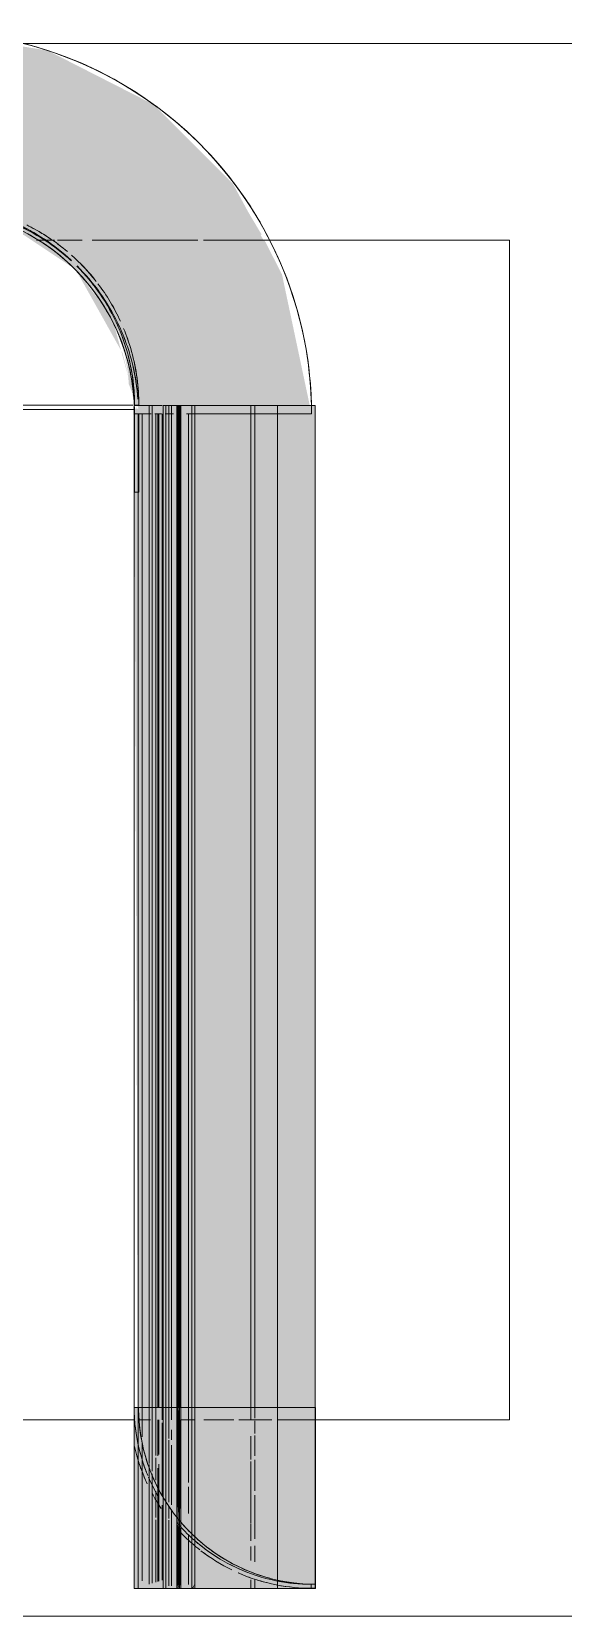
# Model space of a CAD drawing. Header units: millimetres. Extents: x -22227 to 20164, y 15335 to 61747.
# Drawn here: x -4180.1 to -4044.9, y 46266.9 to 46669.9 of the extents above; entities that cross this region are included whole.
import ezdxf

# ---------------------------------------------------------------- set-up
doc = ezdxf.new("R2010")
doc.units = ezdxf.units.MM
doc.layers.add('A-GENM', color=7, linetype='Continuous', lineweight=5)
doc.layers.add('A-WALL', color=7, linetype='Continuous', lineweight=9)

# ---------------------------------------------------------------- blocks, each defined once
blk = doc.blocks.new('AK-SGS-M3-A_rvt-1-MẶT BẰNG BỐ TRÍ THIẾT BỊ')
at = {"layer": 'A-WALL', "color": 253, "true_color": 0xaaaaaa}
for p, q in [((-4058.59, 46666.94), (-4187.16, 46666.94)), ((-4008.59, 46666.94), (-4058.59, 46666.94)), ((-4120.91, 46616.94), (-4058.59, 46616.94)), ((-4058.59, 46616.94), (-4058.59, 46316.94)), ((-4154.03, 46316.94), (-4754.03, 46316.94)), ((-4058.59, 46316.94), (-4107.93, 46316.94)), ((-6113.59, 46266.94), (-3488.59, 46266.94))]:
    blk.add_line(p, q, dxfattribs=at)
at = {"layer": 'A-WALL', "color": 254, "true_color": 0xcccccc}
for p, q in [((-4058.59, 46666.94), (-4187.16, 46666.94)), ((-4058.59, 46666.94), (-4008.59, 46666.94)), ((-4120.91, 46616.94), (-4058.59, 46616.94)), ((-4058.59, 46616.94), (-4058.59, 46316.94)), ((-4154.03, 46316.94), (-4754.03, 46316.94)), ((-4058.59, 46316.94), (-4107.93, 46316.94)), ((-6113.59, 46266.94), (-3488.59, 46266.94))]:
    blk.add_line(p, q, dxfattribs=at)
at = {"layer": 'A-WALL', "color": 9, "true_color": 0xc6c6c6}
for p, q in [((-4178.89, 46616.94), (-4174.31, 46616.94)), ((-4173.53, 46616.94), (-4167.25, 46616.94)), ((-4164.72, 46616.94), (-4137.88, 46616.94)), ((-4136.41, 46616.94), (-4120.91, 46616.94))]:
    blk.add_line(p, q, dxfattribs=at)
at = {"layer": 'A-WALL', "color": 254, "true_color": 0xe2e2e2}
for p, q in [((-4176.57, 46616.94), (-4174.31, 46616.94)), ((-4172.94, 46616.94), (-4167.25, 46616.94)), ((-4164.72, 46616.94), (-4159.87, 46616.94)), ((-4157.91, 46616.94), (-4154.11, 46616.94)), ((-4151.28, 46616.94), (-4148.51, 46616.94)), ((-4146.74, 46616.94), (-4137.88, 46616.94)), ((-4134.68, 46616.94), (-4125.84, 46616.94)), ((-4125.65, 46616.94), (-4120.91, 46616.94))]:
    blk.add_line(p, q, dxfattribs=at)
at = {"layer": 'A-WALL', "color": 254, "true_color": 0xd6d6d6}
for p, q in [((-4149.87, 46316.94), (-4152.85, 46316.94)), ((-4128.72, 46316.94), (-4136.34, 46316.94)), ((-4118.99, 46316.94), (-4127.46, 46316.94)), ((-4108.03, 46316.94), (-4117.57, 46316.94))]:
    blk.add_line(p, q, dxfattribs=at)
at = {"layer": 'A-WALL', "color": 254, "true_color": 0xe0e0e0}
blk.add_line((-4138.65, 46316.94), (-4142.2, 46316.94), dxfattribs=at)
at = {"layer": 'A-WALL', "color": 7, "true_color": 0xf0f0f0}
for p, q in [((-4131.87, 46316.94), (-4136.34, 46316.94)), ((-4125, 46316.94), (-4127.46, 46316.94))]:
    blk.add_line(p, q, dxfattribs=at)
at = {"layer": 'A-WALL', "color": 254, "true_color": 0xeaeaea}
for p, q in [((-4121.23, 46316.94), (-4123.34, 46316.94)), ((-4110.55, 46316.94), (-4117.04, 46316.94))]:
    blk.add_line(p, q, dxfattribs=at)
blk = doc.blocks.new('AK_ThanhNoiGocVuong - Thanh nhôm trục góc ngoài-V147-MẶT BẰNG BỐ TRÍ THIẾT BỊ')
at = {"layer": 'A-GENM', "true_color": 0xf0f0f0, "transparency": 33554534}
for points in [[(-22.1, 0), (51.1, 0.94), (49.78, 1.1), (-22.1, 1.1)], [(0, -50), (0, -51.1), (23.84, -44.35), (38.54, -32.53), (47.25, -19.33), (46.08, -19.3), (35.36, -35.36), (17.96, -46.43), (2.16, -49.57)], [(-22.1, -51.1), (0, -49.56), (-1.1, -50), (-22.1, -51.08)]]:
    blk.add_hatch(color=7, dxfattribs=at).paths.add_polyline_path(points)
at = {"layer": 'A-GENM', "color": 253, "true_color": 0xaaaaaa}
for p, q in [((-1.1, 22.1), (-1.1, -49.78)), ((0, 22.1), (-1.1, 22.1)), ((0, -49.56), (0, 22.1)), ((49.78, 1.1), (-22.1, 1.1)), ((-22.1, 1.1), (-22.1, 0)), ((-22.1, 0), (49.56, 0))]:
    blk.add_line(p, q, dxfattribs=at)
at = {"layer": 'A-GENM', "color": 254, "true_color": 0xdcdcdc}
for p, q in [((-1.1, 1.1), (-1.1, 22.1)), ((-1.1, 22.1), (0, 22.1)), ((0, 22.1), (0, 1.1)), ((-22.1, 0), (-22.1, 1.1)), ((-22.1, 1.1), (-1.1, 1.1)), ((-1.1, 0), (-22.1, 0)), ((-1.1, -49.78), (-1.1, 0.32)), ((41.99, 0), (-0.34, 0)), ((-0.32, 1.1), (41.99, 1.1)), ((0, 0.34), (0, -49.56))]:
    blk.add_line(p, q, dxfattribs=at)
at = {"layer": 'A-GENM', "color": 254, "true_color": 0xd6d6d6}
for p, q in [((51.1, 22.1), (50, 22.1)), ((50, 22.1), (50, 2.2)), ((51.1, 2.2), (51.1, 22.1)), ((51.1, 0), (50, 0)), ((-2.2, -50), (-22.1, -50)), ((-22.1, -50), (-22.1, -51.1)), ((-22.1, -51.1), (-2.2, -51.1)), ((0, -50), (0, -51.1))]:
    blk.add_line(p, q, dxfattribs=at)
at = {"layer": 'A-GENM', "color": 7, "true_color": 0xf3f3f3}
for p, q in [((50, 2.2), (50, 22.1)), ((50, 22.1), (51.1, 22.1))]:
    blk.add_line(p, q, dxfattribs=at)
at = {"layer": 'A-GENM', "color": 7, "true_color": 0xf7f7f7}
blk.add_line((51.1, 22.1), (51.1, 2.2), dxfattribs=at)
at = {"layer": 'A-GENM', "color": 254, "true_color": 0xe8e8e8}
for p, q in [((41.99, 1.1), (49.78, 1.1)), ((49.56, 0), (41.99, 0))]:
    blk.add_line(p, q, dxfattribs=at)
at = {"layer": 'A-GENM', "color": 7, "true_color": 0xf4f4f4}
for p, q in [((50, 0), (51.1, 0)), ((0, -51.1), (0, -50))]:
    blk.add_line(p, q, dxfattribs=at)
at = {"layer": 'A-GENM', "color": 7, "true_color": 0xf2f2f2}
for p, q in [((-22.1, -51.1), (-22.1, -50)), ((-22.1, -50), (-2.2, -50))]:
    blk.add_line(p, q, dxfattribs=at)
at = {"layer": 'A-GENM', "color": 7, "true_color": 0xf6f6f6}
blk.add_line((-2.2, -51.1), (-22.1, -51.1), dxfattribs=at)
at = {"layer": 'A-GENM', "color": 9, "true_color": 0xc6c6c6}
for radius, start, end in [(50, 348.4507, 0), (51.1, 337.5, 344.5167), (50, 317.2636, 337.2732), (51.1, 319.8885, 333.0841), (51.1, 308.4193, 318.2996), (51.1, 294.7114, 307.2212), (51.1, 285.5016, 292.5), (50, 270, 281.4944)]:
    blk.add_arc((0, 0), radius, start, end, dxfattribs=at)
at = {"layer": 'A-GENM', "color": 254, "true_color": 0xd6d6d6}
for start, end in [(344.5167, 0), (270, 285.5016)]:
    blk.add_arc((0, 0), 51.1, start, end, dxfattribs=at)
at = {"layer": 'A-GENM', "color": 7, "true_color": 0xf0f0f0}
blk.add_arc((0, 0), 50, 350.3081, 360, dxfattribs=at)
at = {"layer": 'A-GENM', "color": 7, "true_color": 0xededed}
for radius, start, end in [(51.1, 345.0845, 0), (50, 345.2897, 350.3081), (50, 335.0287, 338.2517), (51.1, 330.9893, 333.7913), (51.1, 325.8264, 329.8124)]:
    blk.add_arc((0, 0), radius, start, end, dxfattribs=at)
at = {"layer": 'A-GENM', "color": 253, "true_color": 0xaaaaaa}
for start, end in [(337.5, 348.4507), (293.8944, 315), (281.4944, 291.3819)]:
    blk.add_arc((0, 0), 50, start, end, dxfattribs=at)
at = {"layer": 'A-GENM', "color": 254, "true_color": 0xe8e8e8}
blk.add_arc((0, 0), 51.1, 339.9713, 344.4638, dxfattribs=at)
at = {"layer": 'A-GENM', "color": 7, "true_color": 0xececec}
for start, end in [(317.6008, 325.1927), (270, 279.6919)]:
    blk.add_arc((0, 0), 50, start, end, dxfattribs=at)
at = {"layer": 'A-GENM', "color": 254, "true_color": 0xe6e6e6}
for radius, start, end in [(51.1, 320.6167, 323.4281), (51.1, 308.0586, 315), (50, 307.8245, 313.4709), (51.1, 294.9713, 300), (51.1, 270.0243, 283.012), (50, 279.6919, 284.5061)]:
    blk.add_arc((0, 0), radius, start, end, dxfattribs=at)
at = {"layer": 'A-GENM', "color": 254, "true_color": 0xdcdcdc}
for radius, start, end in [(51.1, 286.7359, 290.0287), (50, 291.1317, 294.9713)]:
    blk.add_arc((0, 0), radius, start, end, dxfattribs=at)
blk = doc.blocks.new('AK_BoGocTrongTran - Thanh nhôm C có chân-V148-MẶT BẰNG BỐ TRÍ THIẾT BỊ')
at = {"layer": 'A-GENM', "true_color": 0xf0f0f0, "transparency": 33554534}
for points in [[(9.54, 0), (0, 0), (0, -300.86), (9.54, -300.86), (9.54, -153.09)], [(34.5, 0), (9.54, 0), (9.54, -300.86), (46, -300.06), (44.82, 0), (34.85, 0)], [(30.61, 0), (30.61, -300.86), (34.17, -300.86), (34.17, 0)], [(34.85, 0), (34.17, 0), (34.85, -46.1)], [(34.5, 0), (34.85, -300.86), (37.91, -300.86), (37.91, 0), (34.85, 0)], [(38.61, 0), (37.91, 0), (38.61, -46.1)], [(46, 0), (45, 0), (46, -46.1)]]:
    blk.add_hatch(color=7, dxfattribs=at).paths.add_polyline_path(points)
at = {"layer": 'A-GENM', "color": 253, "true_color": 0xaaaaaa}
for p, q in [((0, 0), (9.54, 0)), ((0, 0), (0, -300.86)), ((9.54, -300.86), (9.54, 0)), ((30.61, -300.86), (30.61, -46.1)), ((34.17, -46.1), (34.17, -300.86)), ((34.85, -300.86), (34.85, -46.1)), ((37.91, -300.86), (37.91, -46.1)), ((38.61, -46.1), (38.61, -300.86)), ((46, -300.86), (46, -46.1)), ((46, -298.35), (46, -46.1)), ((46, -298.35), (46, -46.1)), ((9.54, -300.86), (0, -300.86)), ((9.54, -300.86), (30.6, -300.86)), ((34.17, -300.86), (30.61, -300.86)), ((34.85, -300.86), (34.17, -300.86)), ((37.91, -300.86), (34.85, -300.86)), ((38.61, -300.86), (37.91, -300.86)), ((40.61, -300.86), (44.82, -300.86))]:
    blk.add_line(p, q, dxfattribs=at)
at = {"layer": 'A-GENM', "color": 254, "true_color": 0xd6d6d6}
for p, q in [((0, 0), (30.72, 0)), ((30.61, 0), (31.35, 0)), ((34.31, 0), (30.79, 0)), ((34.17, 0), (31.35, 0)), ((31.35, -46.1), (31.35, 0)), ((34.5, -46.1), (34.5, 0)), ((34.83, 0), (35.15, 0)), ((37.91, 0), (35.15, 0)), ((35.15, -46.1), (35.15, 0)), ((38.14, 0), (35.74, 0)), ((38.97, 0), (40.79, 0)), ((41.7, 0), (45, 0)), ((46, 0), (45, 0)), ((45, -46.1), (45, 0)), ((45, 0), (46, 0)), ((45, -46.1), (45, 0)), ((45, -46.1), (45, -298.76)), ((46, -300.86), (46, -46.1)), ((34.83, -300.86), (34.5, -300.86)), ((43.47, -300.86), (41.7, -300.86)), ((44.82, -300.86), (46, -300.86)), ((45, -300.86), (46, -300.86)), ((46, -300.86), (45, -300.86))]:
    blk.add_line(p, q, dxfattribs=at)
at = {"layer": 'A-GENM', "color": 9, "true_color": 0xc6c6c6}
for p, q in [((30.6, 0), (9.54, 0)), ((30.61, 0), (34.17, 0)), ((30.61, -46.1), (30.61, 0)), ((34.17, 0), (34.85, 0)), ((34.17, 0), (34.17, -46.1)), ((34.85, 0), (37.91, 0)), ((34.85, -46.1), (34.85, 0)), ((37.91, 0), (38.61, 0)), ((37.91, -46.1), (37.91, 0)), ((38.61, 0), (38.61, -46.1)), ((46, 0), (40.61, 0)), ((46, -46.1), (46, 0)), ((46, -46.1), (46, 0)), ((46, -46.1), (46, 0)), ((31.35, -300.86), (31.35, -46.1)), ((34.5, -300.86), (34.5, -46.1)), ((35.15, -300.86), (35.15, -46.1)), ((45, -298.76), (45, -46.1)), ((45, -298.76), (45, -46.1)), ((30.72, -300.86), (0, -300.86)), ((31.35, -300.86), (30.61, -300.86)), ((30.79, -300.86), (34.31, -300.86)), ((31.35, -300.86), (34.17, -300.86)), ((35.15, -300.86), (34.83, -300.86)), ((35.15, -300.86), (37.91, -300.86)), ((35.74, -300.86), (38.14, -300.86))]:
    blk.add_line(p, q, dxfattribs=at)
at = {"layer": 'A-GENM', "color": 254, "true_color": 0xe0e0e0}
for p, q in [((31.82, 0), (34.43, 0)), ((34.5, 0), (34.83, 0)), ((36.04, 0), (38.06, 0)), ((46, 0), (45, 0)), ((45, 0), (45, -46.1)), ((46, -46.1), (46, 0)), ((38.06, -300.86), (36.04, -300.86)), ((40.79, -300.86), (38.97, -300.86)), ((45, -300.86), (43.47, -300.86)), ((45, -300.86), (46, -300.86))]:
    blk.add_line(p, q, dxfattribs=at)
blk = doc.blocks.new('AK_BoGocTrong - Thanh nhôm C có chân-V149-MẶT BẰNG BỐ TRÍ THIẾT BỊ')
at = {"layer": 'A-GENM', "true_color": 0xf0f0f0, "transparency": 33554534}
for points in [[(43.37, 0), (0, -0.1), (0, -47.29), (1.23, -300.86), (45, -299.26), (43.47, 0)], [(30.98, 0), (30.61, -1.18), (31.35, 0)], [(34.83, 0), (31.35, -1.12), (32.82, -300.86), (34.85, -300.86), (34.85, 0)], [(34.85, 0), (34.5, -0.88), (35.15, 0)], [(35.15, 0), (35.74, -300.86), (38.61, -300.86), (37.91, 0), (35.74, 0)]]:
    blk.add_hatch(color=7, dxfattribs=at).paths.add_polyline_path(points)
at = {"layer": 'A-GENM', "color": 254, "true_color": 0xe7e7e7}
for p, q in [((0, 0), (11.65, 0)), ((11.65, 0), (22.5, 0)), ((22.5, 0), (30.72, 0)), ((38.97, 0), (40.79, 0)), ((41.7, 0), (45, 0)), ((45, 0), (46, 0)), ((45, -34.41), (45, 0)), ((46, 0), (46, -36.56)), ((0, -5.55), (0, -2.26)), ((0, -10.89), (0, -5.6)), ((0, -18.02), (0, -10.98)), ((0, -26.54), (0, -18.11)), ((0, -42.96), (0, -26.69))]:
    blk.add_line(p, q, dxfattribs=at)
at = {"layer": 'A-GENM', "color": 254, "true_color": 0xeaeaea}
for p, q in [((9.54, 0), (0, 0)), ((16.21, 0), (9.54, 0)), ((28.31, 0), (16.38, 0)), ((30.79, 0), (28.31, 0)), ((31.82, 0), (34.43, 0)), ((36.04, 0), (38.06, 0)), ((43.73, 0), (40.61, 0)), ((45, 0), (46, 0)), ((45, 0), (45, -34.41)), ((46, 0), (45, 0)), ((45, 0), (45, -34.41)), ((46, 0), (46, -36.56)), ((46, 0), (46, -36.56)), ((45, -42.37), (45, -34.41)), ((46, -36.56), (46, -42.96)), ((30.61, -42.96), (30.61, -46.1)), ((31.35, -42.96), (31.35, -46.1)), ((35.15, -42.96), (35.15, -45.8)), ((38.61, -46.1), (38.61, -42.96)), ((46, -42.96), (46, -46.1)), ((46, -42.96), (46, -46.1)), ((34.17, -298.76), (34.17, -46.1)), ((37.91, -46.1), (37.91, -298.76)), ((9.54, -298.76), (9.54, -300.86)), ((30.61, -298.76), (30.61, -300.86)), ((31.35, -300.86), (30.61, -300.86)), ((31.35, -298.76), (31.35, -300.86)), ((35.15, -300.86), (34.83, -300.86)), ((35.15, -298.76), (35.15, -300.86)), ((37.91, -300.86), (35.74, -300.86)), ((35.74, -300.86), (38.14, -300.86)), ((38.61, -300.86), (38.61, -298.76)), ((40.61, -300.86), (41.34, -300.86)), ((46, -300.86), (45, -300.86))]:
    blk.add_line(p, q, dxfattribs=at)
at = {"layer": 'A-GENM', "color": 254, "true_color": 0xe2e2e2}
blk.add_line((0, -2.26), (0, 0), dxfattribs=at)
at = {"layer": 'A-GENM', "color": 7, "true_color": 0xececec}
for p, q in [((9.54, 0), (9.54, -2.07)), ((30.61, 0), (31.35, 0)), ((31.82, 0), (34.17, 0)), ((34.31, 0), (32.03, 0)), ((34.83, 0), (35.15, 0)), ((35.74, 0), (37.91, 0)), ((38.14, 0), (35.74, 0)), ((30.61, -1.18), (30.61, -12.64)), ((31.35, -1.12), (31.35, -13.21)), ((35.15, -0.83), (35.15, -16.16)), ((38.61, -20.7), (38.61, -2.23)), ((9.54, -6.38), (9.54, -14.56)), ((9.54, -16.34), (9.54, -33.88)), ((30.61, -18.85), (30.61, -25.69)), ((31.35, -18.97), (31.35, -24.6)), ((35.15, -20.8), (35.15, -42.96)), ((38.61, -41.62), (38.61, -23.35)), ((30.61, -27.58), (30.61, -36.5)), ((31.35, -26.98), (31.35, -42.96)), ((9.54, -35.23), (9.54, -39.33)), ((45, -34.41), (45, -42.37)), ((45, -34.41), (45, -42.37)), ((9.54, -39.82), (9.54, -42.74)), ((30.61, -37.22), (30.61, -42.96)), ((46, -36.56), (46, -42.96)), ((46, -36.56), (46, -42.96)), ((34.5, -42.96), (34.5, -44.94)), ((34.85, -46.1), (34.85, -298.76)), ((34.5, -298.76), (34.5, -300.86)), ((34.83, -300.86), (34.5, -300.86)), ((35.74, -300.86), (37.91, -300.86)), ((37.91, -300.86), (38.61, -300.86))]:
    blk.add_line(p, q, dxfattribs=at)
at = {"layer": 'A-GENM', "color": 7, "true_color": 0xededed}
for p, q in [((34.17, 0), (31.82, 0)), ((34.5, 0), (34.83, 0)), ((37.91, 0), (35.74, 0)), ((38.61, 0), (37.91, 0)), ((34.5, -0.88), (34.5, -15.65)), ((34.5, -19.77), (34.5, -42.96)), ((37.91, -42.96), (37.91, -46.1)), ((34.17, -300.86), (34.17, -298.76)), ((37.91, -298.76), (37.91, -300.86)), ((46, -300.86), (45, -300.86)), ((45, -300.86), (46, -300.86))]:
    blk.add_line(p, q, dxfattribs=at)
at = {"layer": 'A-GENM', "color": 7, "true_color": 0xeeeeee}
for p, q in [((34.85, 0), (34.17, 0)), ((46, 0), (44.82, 0)), ((34.17, -15.4), (34.17, -0.9)), ((34.85, -0.85), (34.85, -15.93)), ((37.91, -2.44), (37.91, -17.39)), ((34.85, -20.1), (34.85, -42.96)), ((37.91, -19.18), (37.91, -21.54)), ((34.17, -42.96), (34.17, -20.76)), ((37.91, -22.67), (37.91, -42.96)), ((34.85, -42.96), (34.85, -45.66)), ((34.17, -300.86), (34.85, -300.86)), ((34.85, -298.76), (34.85, -300.86)), ((44.82, -300.86), (46, -300.86))]:
    blk.add_line(p, q, dxfattribs=at)
at = {"layer": 'A-GENM', "color": 254, "true_color": 0xe0e0e0}
for p, q in [((0, -45.8), (0, -42.96)), ((45, -46.1), (45, -42.96)), ((9.54, -46.1), (9.54, -298.76)), ((30.61, -46.1), (30.61, -298.76)), ((31.35, -46.1), (31.35, -298.76)), ((35.15, -46.1), (35.15, -298.76)), ((38.61, -153.09), (38.61, -46.1)), ((45, -46.1), (45, -278.86)), ((45, -46.1), (45, -278.86)), ((46, -46.1), (46, -299.26)), ((46, -46.1), (46, -299.26)), ((38.61, -298.76), (38.61, -154.33)), ((45, -298.76), (45, -278.86)), ((11.65, -300.86), (2.1, -300.86)), ((22.27, -300.86), (13.73, -300.86)), ((30.72, -300.86), (24.43, -300.86)), ((40.79, -300.86), (38.97, -300.86)), ((45, -300.86), (43.47, -300.86))]:
    blk.add_line(p, q, dxfattribs=at)
at = {"layer": 'A-GENM', "color": 254, "true_color": 0xe6e6e6}
for p, q in [((45, -42.96), (45, -46.1)), ((45, -42.96), (45, -46.1)), ((46, -42.96), (46, -46.1)), ((34.5, -46.1), (34.5, -298.76)), ((45, -278.86), (45, -298.76)), ((45, -278.86), (45, -298.76)), ((2.08, -300.86), (9.54, -300.86)), ((9.54, -300.86), (11.71, -300.86)), ((13.74, -300.86), (16.21, -300.86)), ((16.38, -300.86), (22.38, -300.86)), ((24.45, -300.86), (30.79, -300.86)), ((38.06, -300.86), (36.04, -300.86)), ((41.34, -300.86), (43.63, -300.86))]:
    blk.add_line(p, q, dxfattribs=at)
at = {"layer": 'A-GENM', "color": 9, "true_color": 0xc6c6c6}
blk.add_line((0, -300.86), (0, -46.1), dxfattribs=at)
at = {"layer": 'A-GENM', "color": 254, "true_color": 0xd6d6d6}
for p, q in [((45, -278.86), (45, -46.1)), ((46, -46.1), (46, -299.26)), ((43.47, -300.86), (41.7, -300.86))]:
    blk.add_line(p, q, dxfattribs=at)
blk = doc.blocks.new('AK_MiengBoGocNgoai - Miếng bo góc ngoài-V150-MẶT BẰNG BỐ TRÍ THIẾT BỊ')
at = {"layer": 'A-GENM', "true_color": 0xf0f0f0, "transparency": 33554534}
h = blk.add_hatch(color=7, dxfattribs=at)
h.paths.add_polyline_path([(-52.2, -1.82), (-52.2, -45), (-16.75, -37.49), (-8.01, -33.03), (-6.82, 24.41), (-15.65, 13.87), (-25.46, 5.65), (-41.65, 1.1), (-52.2, -1.53)])
h.paths.add_polyline_path([(-1.1, 41.62), (0.19, 45.42), (2.77, 50.1), (41.99, 50.1), (42.21, 34.61), (45, 52.2), (0.65, 50.45), (-1.1, 41.65)])
for points in [[(-8.01, 19.6), (-6.64, -32.33), (7.31, -24.06), (28.39, -1.1), (40.24, 22.16), (41.99, 34.61), (41.99, 50.1), (0.9, 48.99), (-4.96, 27.19), (-8.01, 19.67)], [(-3.97, 32.22), (-2.62, 36.82), (-3.81, 33.03)]]:
    blk.add_hatch(color=7, dxfattribs=at).paths.add_polyline_path(points)
h = blk.add_hatch(color=7, dxfattribs=at)
h.paths.add_polyline_path([(-52.2, -1), (-27.95, 5.65), (-13.39, 16.37), (-17.42, 13.87), (-36.7, 3.08), (-52.2, -0.9)])
h.paths.add_polyline_path([(-1.95, 40.18), (-1.1, 41.65), (-1.66, 41.65)])
h = blk.add_hatch(color=7, dxfattribs=at)
h.paths.add_polyline_path([(-3.92, 30.7), (-2.25, 35.85), (-3.81, 30.85)])
h.paths.add_polyline_path([(-8.01, 25.52), (-7.52, 25.31), (-8.01, 26.19)])
at = {"layer": 'A-GENM', "color": 7, "true_color": 0xeeeeee}
for p, q in [((1.53, 52.2), (0, 52.2)), ((-52.2, 0), (-52.2, -1.53))]:
    blk.add_line(p, q, dxfattribs=at)
at = {"layer": 'A-GENM', "color": 7, "true_color": 0xececec}
for p, q in [((0, 52.2), (1, 52.2)), ((9.84, 52.2), (7.75, 52.2))]:
    blk.add_line(p, q, dxfattribs=at)
at = {"layer": 'A-GENM', "color": 254, "true_color": 0xe2e2e2}
for p, q in [((1, 52.2), (4.2, 52.2)), ((15.17, 52.2), (17.34, 52.2)), ((17.37, 52.2), (22.45, 52.2)), ((23, 52.2), (26.31, 52.2)), ((26.35, 52.2), (33.34, 52.2)), ((33.61, 52.2), (36.28, 52.2)), ((36.32, 52.2), (41.96, 52.2))]:
    blk.add_line(p, q, dxfattribs=at)
at = {"layer": 'A-GENM', "color": 254, "true_color": 0xeaeaea}
for p, q in [((4.23, 52.2), (2.26, 52.2)), ((17.33, 52.2), (15.12, 52.2)), ((22.5, 52.2), (17.36, 52.2)), ((26.3, 52.2), (23.35, 52.2)), ((33.35, 52.2), (26.34, 52.2)), ((36.27, 52.2), (34.23, 52.2)), ((41.96, 52.2), (36.32, 52.2)), ((-52.2, -1), (-52.2, 0)), ((-52.2, -5.26), (-52.2, -6.03)), ((-52.2, -7.75), (-52.2, -9.86))]:
    blk.add_line(p, q, dxfattribs=at)
at = {"layer": 'A-GENM', "color": 254, "true_color": 0xe7e7e7}
blk.add_line((7.83, 52.2), (9.84, 52.2), dxfattribs=at)
at = {"layer": 'A-GENM', "color": 254, "true_color": 0xe6e6e6}
for p, q in [((45, 52.2), (41.96, 52.2)), ((-52.2, -2.26), (-52.2, -4.25)), ((-52.2, -15.12), (-52.2, -17.36)), ((-52.2, -17.42), (-52.2, -22.5)), ((-52.2, -23.42), (-52.2, -26.34)), ((-52.2, -26.41), (-52.2, -33.35)), ((-52.2, -34.31), (-52.2, -45))]:
    blk.add_line(p, q, dxfattribs=at)
at = {"layer": 'A-GENM', "color": 254, "true_color": 0xd6d6d6}
for p, q in [((41.96, 52.2), (45, 52.2)), ((-52.2, -4.21), (-52.2, -2.5)), ((-52.2, -17.37), (-52.2, -15.17)), ((-52.2, -22.45), (-52.2, -17.43)), ((-52.2, -26.35), (-52.2, -23)), ((-52.2, -33.34), (-52.2, -26.41)), ((-52.2, -45), (-52.2, -33.61))]:
    blk.add_line(p, q, dxfattribs=at)
at = {"layer": 'A-GENM', "color": 254, "true_color": 0xe0e0e0}
for p, q in [((-52.2, -2.5), (-52.2, -1)), ((-52.2, -6.89), (-52.2, -5.12)), ((-52.2, -9.86), (-52.2, -7.83))]:
    blk.add_line(p, q, dxfattribs=at)
at = {"layer": 'A-GENM', "color": 254, "true_color": 0xdadada}
for radius, start, end in [(52.2, 348.1165, 357.522), (53.2, 337.5, 344.6247), (97.2, 297.4051, 348.6279), (52.2, 329.4825, 337.5)]:
    blk.add_arc((-52.2, 52.2), radius, start, end, dxfattribs=at)
at = {"layer": 'A-GENM', "color": 254, "true_color": 0xe2e2e2}
for radius, start, end in [(53.2, 346.5192, 355.9443), (97.2, 342, 348.6279), (53.2, 329.1867, 334.4409), (97.2, 324, 342), (97.2, 306, 323.587), (97.2, 297.4051, 306)]:
    blk.add_arc((-52.2, 52.2), radius, start, end, dxfattribs=at)
at = {"layer": 'A-GENM', "color": 254, "true_color": 0xd6d6d6}
for radius, start, end in [(97.2, 348.6279, 358.7415), (97.2, 358.7415, 0), (53.2, 317.3346, 327.8307), (53.2, 274.0557, 283.4808), (53.2, 289.9499, 292.5), (97.2, 271.2585, 297.4051), (97.2, 270, 271.2585)]:
    blk.add_arc((-52.2, 52.2), radius, start, end, dxfattribs=at)
at = {"layer": 'A-GENM', "color": 9, "true_color": 0xc6c6c6}
for radius, start, end in [(97.2, 348.6279, 358.7415), (52.2, 315, 329.4825), (53.2, 295.6803, 315), (52.2, 272.478, 281.8835), (53.2, 285.2576, 289.9499), (97.2, 271.2585, 297.4051)]:
    blk.add_arc((-52.2, 52.2), radius, start, end, dxfattribs=at)
at = {"layer": 'A-GENM', "color": 254, "true_color": 0xe6e6e6}
for start, end in [(358.7415, 0), (270, 271.2585)]:
    blk.add_arc((-52.2, 52.2), 97.2, start, end, dxfattribs=at)
at = {"layer": 'A-GENM', "color": 254, "true_color": 0xcccccc}
blk.add_arc((-52.2, 52.2), 52.2, 337.5, 348.1165, dxfattribs=at)
at = {"layer": 'A-GENM', "color": 253, "true_color": 0xaaaaaa}
blk.add_arc((-52.2, 52.2), 52.2, 281.8835, 315, dxfattribs=at)
at = {"layer": 'A-GENM', "color": 254, "true_color": 0xe7e7e7}
blk.add_arc((-52.2, 52.2), 97.2, 323.587, 324, dxfattribs=at)
blk = doc.blocks.new('AK_MiengBoGocNgoai - Miếng bo góc ngoài-V151-MẶT BẰNG BỐ TRÍ THIẾT BỊ')
at = {"layer": 'A-GENM', "true_color": 0xf0f0f0, "transparency": 33554534}
blk.add_hatch(color=7, dxfattribs=at).paths.add_polyline_path([(-52.2, 26.55), (-52.2, 45), (-16.75, 37.49), (6.39, 24.98), (26.44, 4.93), (40.24, -22.16), (45, -52.2), (-0.24, -51.01), (-6.77, -28.04), (-15.29, -15.29), (-20.23, -10.27), (-36.7, -1.56), (-44.44, -1.54), (-52.2, 1.53), (-52.2, 26.48)])
at = {"layer": 'A-GENM', "color": 9, "true_color": 0xc6c6c6}
for p, q in [((-52.2, 45), (-52.2, 26.41)), ((-52.2, 26.34), (-52.2, 17.42)), ((-52.2, 17.36), (-52.2, 15.12)), ((-52.2, 4.25), (-52.2, 0)), ((0, -52.2), (4.23, -52.2)), ((15.12, -52.2), (17.33, -52.2)), ((17.36, -52.2), (26.3, -52.2)), ((26.34, -52.2), (36.27, -52.2)), ((36.32, -52.2), (45, -52.2))]:
    blk.add_line(p, q, dxfattribs=at)
at = {"layer": 'A-GENM', "color": 254, "true_color": 0xd6d6d6}
for p, q in [((-52.2, 33.61), (-52.2, 45)), ((-52.2, 26.41), (-52.2, 33.34)), ((-52.2, 23), (-52.2, 26.35)), ((-52.2, 17.43), (-52.2, 22.45)), ((-52.2, 15.17), (-52.2, 17.37)), ((-52.2, 15.12), (-52.2, 13.18)), ((-52.2, 9.86), (-52.2, 7.75)), ((-52.2, 6.03), (-52.2, 5.26)), ((-52.2, 2.5), (-52.2, 4.21)), ((4.2, -52.2), (1, -52.2)), ((7.75, -52.2), (9.84, -52.2)), ((13.18, -52.2), (15.12, -52.2)), ((17.34, -52.2), (15.17, -52.2)), ((22.45, -52.2), (17.37, -52.2)), ((26.31, -52.2), (23, -52.2)), ((33.34, -52.2), (26.35, -52.2)), ((36.28, -52.2), (33.61, -52.2)), ((45, -52.2), (36.32, -52.2))]:
    blk.add_line(p, q, dxfattribs=at)
at = {"layer": 'A-GENM', "color": 254, "true_color": 0xe0e0e0}
for p, q in [((-52.2, 7.83), (-52.2, 9.86)), ((-52.2, 5.12), (-52.2, 6.89)), ((-52.2, 1), (-52.2, 2.5)), ((-52.2, 0), (-52.2, 1)), ((1, -52.2), (0, -52.2)), ((9.84, -52.2), (7.83, -52.2))]:
    blk.add_line(p, q, dxfattribs=at)
at = {"layer": 'A-GENM', "color": 253, "true_color": 0xaaaaaa, "flags": 128}
blk.add_lwpolyline([(0, -52.2), (-0.04, -50.11), (-0.17, -48.03), (-0.38, -45.95), (-0.67, -43.88), (-1.04, -41.83), (-1.5, -39.79), (-2.03, -37.77), (-2.65, -35.78), (-3.35, -33.81), (-4.12, -31.87), (-4.97, -29.97), (-5.9, -28.1), (-6.9, -26.26), (-7.97, -24.47), (-9.12, -22.73), (-10.33, -21.03), (-11.61, -19.38), (-12.96, -17.78), (-14.36, -16.24), (-15.83, -14.75), (-17.36, -13.33), (-18.94, -11.97), (-20.58, -10.67), (-22.26, -9.44), (-24, -8.28), (-25.78, -7.18), (-27.6, -6.16), (-29.46, -5.21), (-31.35, -4.34), (-33.28, -3.55), (-35.25, -2.83), (-37.23, -2.19), (-39.25, -1.63), (-41.28, -1.16), (-43.33, -0.76), (-45.39, -0.45), (-47.47, -0.22), (-49.55, -0.07), (-51.64, 0), (-52.2, 0)], dxfattribs=at)
at = {"layer": 'A-GENM', "color": 9, "true_color": 0xc6c6c6}
for radius, start, end in [(97.2, 88.7415, 90), (97.2, 1.2585, 88.7415), (53.2, 74.7424, 85.9443), (53.2, 64.3197, 70.0501), (53.2, 24.1779, 42.6654), (53.2, 4.0557, 15.3753), (97.2, 360, 1.2585)]:
    blk.add_arc((-52.2, -52.2), radius, start, end, dxfattribs=at)
at = {"layer": 'A-GENM', "color": 254, "true_color": 0xd6d6d6}
for start, end in [(88.7415, 90), (360, 1.2585)]:
    blk.add_arc((-52.2, -52.2), 97.2, start, end, dxfattribs=at)
at = {"layer": 'A-GENM', "color": 253, "true_color": 0xaaaaaa}
for radius, start, end in [(97.2, 1.2585, 88.7415), (52.2, 0.5663, 89.4337), (53.2, 70.0501, 74.7424), (53.2, 45, 64.3197), (53.2, 15.3753, 22.5)]:
    blk.add_arc((-52.2, -52.2), radius, start, end, dxfattribs=at)
blk = doc.blocks.new('AK_Phụ kiện Panel_Thanh phào C_J - Thanh nhôm C có chân_bo_-V152-MẶT BẰNG BỐ TRÍ THIẾT BỊ')
at = {"layer": 'A-GENM', "true_color": 0xf0f0f0, "transparency": 33554534}
h = blk.add_hatch(color=7, dxfattribs=at)
h.paths.add_polyline_path([(-4109.03, 46274.08), (-4109.03, 46275.08), (-4117.57, 46276.05)])
h.paths.add_polyline_path([(-4131.53, 46281.11), (-4145.94, 46293.16), (-4142.2, 46289.38), (-4136.34, 46284.84)])
h.paths.add_polyline_path([(-4148.02, 46297.62), (-4154.03, 46320.08), (-4152.85, 46308.01), (-4148.51, 46298.68)])
at = {"layer": 'A-GENM', "color": 254, "true_color": 0xe0e0e0}
blk.add_line((-4154.03, 46320.08), (-4154.03, 46310.54), dxfattribs=at)
at = {"layer": 'A-GENM', "color": 7, "true_color": 0xededed}
blk.add_line((-4154.03, 46316.94), (-4154.03, 46320.08), dxfattribs=at)
at = {"layer": 'A-GENM', "color": 7, "true_color": 0xeeeeee}
blk.add_line((-4154.03, 46310.54), (-4154.03, 46316.94), dxfattribs=at)
at = {"layer": 'A-GENM', "color": 254, "true_color": 0xd6d6d6}
for p, q in [((-4109.03, 46274.08), (-4109.03, 46275.08)), ((-4108.03, 46275.08), (-4109.03, 46275.08)), ((-4109.03, 46275.08), (-4109.03, 46274.08)), ((-4109.03, 46274.08), (-4108.03, 46274.08)), ((-4108.03, 46274.08), (-4108.03, 46275.08))]:
    blk.add_line(p, q, dxfattribs=at)
at = {"layer": 'A-GENM', "color": 254, "true_color": 0xeaeaea}
for p, q in [((-4109.03, 46275.08), (-4109.03, 46274.08)), ((-4109.03, 46274.08), (-4109.03, 46275.08)), ((-4108.03, 46274.08), (-4109.03, 46274.08))]:
    blk.add_line(p, q, dxfattribs=at)
at = {"layer": 'A-GENM', "color": 254, "true_color": 0xe7e7e7}
blk.add_line((-4109.03, 46275.08), (-4108.03, 46275.08), dxfattribs=at)
at = {"layer": 'A-GENM', "color": 254, "true_color": 0xe2e2e2}
blk.add_line((-4108.03, 46275.08), (-4108.03, 46274.08), dxfattribs=at)
at = {"layer": 'A-GENM', "color": 254, "true_color": 0xe0e0e0}
for radius, start, end in [(45, 180.8867, 184.9761), (45, 220.574, 227.0486), (46, 222.9806, 228.7285)]:
    blk.add_arc((-4109.03, 46320.08), radius, start, end, dxfattribs=at)
at = {"layer": 'A-GENM', "color": 7, "true_color": 0xeeeeee}
blk.add_arc((-4109.03, 46320.08), 45, 184.0501, 189.7826, dxfattribs=at)
at = {"layer": 'A-GENM', "color": 254, "true_color": 0xd6d6d6}
for radius, start, end in [(45, 185.8714, 201.4575), (46, 195.4797, 204.8954), (45, 203.1842, 210), (46, 208.4122, 213.9485), (45, 227.0486, 230.6935), (46, 228.7285, 232.0236), (45, 231.2442, 245.1984), (46, 232.4533, 243.9896), (45, 245.438, 258.4644), (46, 246.2474, 258.9009), (45, 258.6141, 270), (46, 258.9894, 270)]:
    blk.add_arc((-4109.03, 46320.08), radius, start, end, dxfattribs=at)
at = {"layer": 'A-GENM', "color": 7, "true_color": 0xededed}
blk.add_arc((-4109.03, 46320.08), 46, 192.5271, 195.9085, dxfattribs=at)
at = {"layer": 'A-GENM', "color": 7, "true_color": 0xf1f1f1}
for start, end in [(191.5426, 195), (241.3821, 245.4121), (245.6369, 249.9502)]:
    blk.add_arc((-4109.03, 46320.08), 45, start, end, dxfattribs=at)
at = {"layer": 'A-GENM', "color": 7, "true_color": 0xf0f0f0}
for start, end in [(196.6173, 199.8483), (246.3085, 250.4414)]:
    blk.add_arc((-4109.03, 46320.08), 46, start, end, dxfattribs=at)
at = {"layer": 'A-GENM', "color": 7, "true_color": 0xf3f3f3}
blk.add_arc((-4109.03, 46320.08), 45, 198.3367, 202.6581, dxfattribs=at)
at = {"layer": 'A-GENM', "color": 7, "true_color": 0xf2f2f2}
for radius, start, end in [(46, 201.9495, 204.974), (45, 228.5553, 231.8244), (45, 232.2629, 240), (46, 233.4286, 239.6716)]:
    blk.add_arc((-4109.03, 46320.08), radius, start, end, dxfattribs=at)
at = {"layer": 'A-GENM', "color": 7, "true_color": 0xf9f9f9}
blk.add_arc((-4109.03, 46320.08), 45, 208.3224, 210, dxfattribs=at)
at = {"layer": 'A-GENM', "color": 254, "true_color": 0xeaeaea}
for radius, start, end in [(46, 252.7877, 256.5371), (45, 259.0021, 270), (46, 259.2718, 270)]:
    blk.add_arc((-4109.03, 46320.08), radius, start, end, dxfattribs=at)
blk = doc.blocks.new('AK_MiengBoGocTrong - AK_MiengBoGocTrong-V153-MẶT BẰNG BỐ TRÍ THIẾT BỊ')
at = {"layer": 'A-GENM', "true_color": 0xf0f0f0, "transparency": 33554534}
blk.add_hatch(color=7, dxfattribs=at).paths.add_polyline_path([(-40.57, -46.1), (0, -46.1), (0, 0), (-46.1, 0), (-46.1, -46.1)])
at = {"layer": 'A-GENM', "color": 9, "true_color": 0xc6c6c6}
for p, q in [((-46.1, -46.1), (-46.1, 0)), ((0, 0), (0, -45)), ((0, -45), (0, -46.1))]:
    blk.add_line(p, q, dxfattribs=at)
at = {"layer": 'A-GENM', "color": 254, "true_color": 0xd6d6d6}
for p, q in [((-46.1, 0), (-45, 0)), ((-45, 0), (-43.87, 0)), ((-40.59, 0), (-40.54, 0)), ((-28.06, 0), (-20.97, 0)), ((-19.52, 0), (-11.2, 0)), ((-9.65, 0), (-0.1, 0)), ((-41.44, -46.1), (-44.92, -46.1)), ((-0.1, -46.1), (-30.71, -46.1))]:
    blk.add_line(p, q, dxfattribs=at)
at = {"layer": 'A-GENM', "color": 253, "true_color": 0xaaaaaa}
for p, q in [((0, 0), (-46.1, 0)), ((-46.1, 0), (-46.1, -46.1)), ((0, -46.1), (0, 0)), ((-46.1, -46.1), (0, -46.1))]:
    blk.add_line(p, q, dxfattribs=at)
at = {"layer": 'A-GENM', "color": 254, "true_color": 0xe0e0e0}
for p, q in [((-34.36, 0), (-30.9, 0)), ((-35.84, -46.1), (-38.01, -46.1)), ((-30.71, -46.1), (-34.27, -46.1))]:
    blk.add_line(p, q, dxfattribs=at)
at = {"layer": 'A-GENM', "color": 254, "true_color": 0xd6d6d6}
for start, end in [(180.7818, 195), (195, 200.586), (201.7594, 210), (226.7849, 230.0197), (230.4924, 243.873), (244.1166, 255), (257.5854, 269.8712)]:
    blk.add_arc((0, 0), 45, start, end, dxfattribs=at)
at = {"layer": 'A-GENM', "color": 254, "true_color": 0xe0e0e0}
for start, end in [(212.0239, 215.7848), (219.8698, 225)]:
    blk.add_arc((0, 0), 45, start, end, dxfattribs=at)
blk = doc.blocks.new('AK_MiengBoGocTrong - AK_MiengBoGocTrong-V154-MẶT BẰNG BỐ TRÍ THIẾT BỊ')
at = {"layer": 'A-GENM', "true_color": 0xf0f0f0, "transparency": 33554534}
for points in [[(-38.71, 46.1), (-4.87, 45), (-20.48, 39.81), (-28.41, 34.44), (-36.21, 26.09), (-41.79, 15.69), (-45.92, 0.79), (-46.1, 3.14), (-44.92, 46.1), (-40.57, 46.1)], [(-0.1, 43.87), (-1.88, 0), (-43.85, 0.61), (-41.44, 16.54), (-35.84, 25.52), (-16.78, 41.34), (-6.11, 43.66), (-1.1, 43.83)]]:
    blk.add_hatch(color=7, dxfattribs=at).paths.add_polyline_path(points)
at = {"layer": 'A-GENM', "color": 254, "true_color": 0xeaeaea}
for p, q in [((-46.1, 9.54), (-46.1, 46.1)), ((-0.1, 46.1), (-15.4, 46.1)), ((-2.28, 44.94), (-0.49, 45)), ((-16.31, 41.94), (-14.62, 42.56)), ((-14.62, 42.56), (-12.9, 43.11)), ((-42.12, 15.85), (-41.45, 17.52)), ((-46.1, 0), (-46.1, 3.14))]:
    blk.add_line(p, q, dxfattribs=at)
at = {"layer": 'A-GENM', "color": 7, "true_color": 0xededed}
for p, q in [((-46.1, 46.1), (-46.1, 9.54)), ((-46.1, 3.14), (-46.1, 0)), ((-28.05, 0), (-24.03, 0)), ((-19.52, 0), (-16.4, 0))]:
    blk.add_line(p, q, dxfattribs=at)
at = {"layer": 'A-GENM', "color": 254, "true_color": 0xe2e2e2}
for p, q in [((-44.92, 46.1), (-41.44, 46.1)), ((-30.71, 46.1), (-0.1, 46.1)), ((-0.49, 45), (0, 45)), ((0, 3.14), (0, 43.87)), ((-24.31, 37.87), (-22.78, 38.81))]:
    blk.add_line(p, q, dxfattribs=at)
at = {"layer": 'A-GENM', "color": 254, "true_color": 0xe7e7e7}
for p, q in [((-38.01, 46.1), (-35.84, 46.1)), ((-34.27, 46.1), (-30.71, 46.1)), ((-21.21, 39.69), (-19.61, 40.5)), ((-19.61, 40.5), (-17.97, 41.26)), ((-17.97, 41.26), (-16.31, 41.94)), ((-12.9, 43.11), (-11.17, 43.59)), ((-22.78, 38.81), (-21.21, 39.69)), ((-31.35, 32.28), (-30.04, 33.51)), ((-38.13, 23.9), (-37.14, 25.41)), ((-39.05, 22.36), (-38.13, 23.9)), ((-41.45, 17.52), (-40.71, 19.17)), ((-43.25, 12.44), (-42.72, 14.16)), ((-42.72, 14.16), (-42.12, 15.85)), ((-44.43, 7.17), (-44.1, 8.94))]:
    blk.add_line(p, q, dxfattribs=at)
at = {"layer": 'A-GENM', "color": 7, "true_color": 0xf3f3f3}
blk.add_line((-31.92, 46.1), (-34.27, 46.1), dxfattribs=at)
at = {"layer": 'A-GENM', "color": 7, "true_color": 0xf0f0f0}
blk.add_line((-16.4, 46.1), (-30.71, 46.1), dxfattribs=at)
at = {"layer": 'A-GENM', "color": 254, "true_color": 0xdadada}
for p, q in [((0, 46.1), (0, 45)), ((0, 43.87), (0, 46.1)), ((0, 45), (0, 43.87)), ((0, 43.87), (0, 40.54)), ((0, 40.54), (0, 35.18)), ((0, 35.18), (0, 28.06)), ((0, 28.06), (0, 19.52)), ((0, 19.52), (0, 10.01)), ((0, 10.01), (0, 3.17))]:
    blk.add_line(p, q, dxfattribs=at)
at = {"layer": 'A-GENM', "color": 7, "true_color": 0xececec}
blk.add_line((-46.1, 3.14), (-46.1, 9.54), dxfattribs=at)
at = {"layer": 'A-GENM', "color": 7, "true_color": 0xeeeeee}
blk.add_line((-46.1, 9.54), (-46.1, 3.14), dxfattribs=at)
at = {"layer": 'A-GENM', "color": 254, "true_color": 0xe6e6e6}
for p, q in [((-45, 0), (-46.1, 0)), ((-15.4, 0), (-13.41, 0)), ((-9.64, 0), (-1.88, 0))]:
    blk.add_line(p, q, dxfattribs=at)
at = {"layer": 'A-GENM', "color": 254, "true_color": 0xd6d6d6}
for p, q in [((-45, 0), (-44.96, 1.8)), ((-43.87, 0), (-45, 0)), ((-20.97, 0), (-25.33, 0)), ((-11.2, 0), (-14.98, 0)), ((0, 0), (0, 3.14))]:
    blk.add_line(p, q, dxfattribs=at)
at = {"layer": 'A-GENM', "color": 254, "true_color": 0xe0e0e0}
for p, q in [((-44.96, 1.8), (-44.86, 3.6)), ((-40.54, 0), (-40.59, 0)), ((-30.9, 0), (-34.36, 0)), ((-25.33, 0), (-28.06, 0)), ((-14.98, 0), (-19.52, 0)), ((-1.9, 0), (-9.65, 0))]:
    blk.add_line(p, q, dxfattribs=at)
at = {"layer": 'A-GENM', "color": 9, "true_color": 0xc6c6c6}
blk.add_line((0, 3.17), (0, 0), dxfattribs=at)
at = {"layer": 'A-GENM', "color": 254, "true_color": 0xe7e7e7, "flags": 128}
for points in [[(-11.17, 43.59), (-9.42, 44), (-7.65, 44.35)], [(-7.65, 44.35), (-5.87, 44.62), (-4.08, 44.81), (-2.28, 44.94)], [(-27.26, 35.8), (-25.81, 36.86), (-24.31, 37.87)], [(-30.04, 33.51), (-28.67, 34.68), (-27.26, 35.8)], [(-44.1, 8.94), (-43.71, 10.7), (-43.25, 12.44)], [(-44.86, 3.6), (-44.68, 5.39), (-44.43, 7.17)]]:
    blk.add_lwpolyline(points, dxfattribs=at)
at = {"layer": 'A-GENM', "color": 254, "true_color": 0xeaeaea, "flags": 128}
blk.add_lwpolyline([(-37.14, 25.41), (-36.09, 26.87), (-34.99, 28.3), (-33.83, 29.67), (-32.62, 31), (-31.35, 32.28)], dxfattribs=at)
at = {"layer": 'A-GENM', "color": 254, "true_color": 0xe2e2e2, "flags": 128}
blk.add_lwpolyline([(-40.71, 19.17), (-39.91, 20.78), (-39.05, 22.36)], dxfattribs=at)
at = {"layer": 'A-GENM', "color": 254, "true_color": 0xe7e7e7}
for start, end in [(95.1665, 102.4146), (107.2544, 115.8834), (129.9803, 133.2151), (144.2152, 147.9761), (160.3942, 169.6058)]:
    blk.add_arc((0, 0), 45, start, end, dxfattribs=at)
at = {"layer": 'A-GENM', "color": 254, "true_color": 0xe2e2e2}
for start, end in [(90.1288, 92.7851), (120, 127.6091), (117.2149, 120), (150, 158.2406), (169.6058, 175.9499)]:
    blk.add_arc((0, 0), 45, start, end, dxfattribs=at)
at = {"layer": 'A-GENM', "color": 254, "true_color": 0xeaeaea}
blk.add_arc((0, 0), 45, 135, 139.7747, dxfattribs=at)
at = {"layer": 'A-GENM', "color": 254, "true_color": 0xd6d6d6}
blk.add_arc((0, 0), 45, 175.9499, 179.2182, dxfattribs=at)
blk = doc.blocks.new('AK_NepV - AK_NepV-V155-MẶT BẰNG BỐ TRÍ THIẾT BỊ')
at = {"layer": 'A-GENM', "color": 254, "true_color": 0xeaeaea}
for p, q in [((-29.7, 300.86), (-28.7, 300.86)), ((-29.7, 300.86), (-29.7, 298.51)), ((-28.7, 300.86), (-14.39, 300.86)), ((-28.7, 300.86), (-28.7, 298.59)), ((-6.15, 300.86), (-5.29, 300.86)), ((-6.15, 298.7), (-6.15, 279.66)), ((-5.29, 300.86), (-4.47, 300.86)), ((-5.29, 298.96), (-5.29, 269.22)), ((-4.53, 300.86), (-2.83, 300.86)), ((-4.47, 299.21), (-4.47, 283.37)), ((-2.83, 300.86), (-1, 300.86)), ((-2.83, 299.7), (-2.83, 272.52)), ((-1, 300.86), (0, 300.86)), ((-1, 298.86), (-1, 268.59)), ((-29.7, 294.09), (-29.7, 289.94)), ((-28.7, 293.71), (-28.7, 290.13)), ((-29.7, 288.21), (-29.7, 284.31)), ((-28.7, 288.68), (-28.7, 284.27)), ((-29.7, 284.27), (-29.7, 277.08)), ((-28.7, 284.14), (-28.7, 268.55)), ((-4.47, 282.75), (-4.47, 276.05)), ((-29.7, 275.95), (-29.7, 268.12)), ((-6.15, 277.26), (-6.15, 258.67)), ((-4.47, 273.26), (-4.47, 267.63)), ((-29.7, 267.05), (-29.7, 261.91)), ((-28.7, 268.01), (-28.7, 262.06)), ((-5.29, 266.75), (-5.29, 257.91)), ((-4.47, 267.04), (-4.47, 257.91)), ((-2.83, 269.05), (-2.83, 257.91)), ((-29.7, 261.41), (-29.7, 258.17)), ((-13.62, 254.76), (-13.62, 2.1)), ((0, 254.76), (0, 22)), ((-4.47, 0), (-5.29, 0))]:
    blk.add_line(p, q, dxfattribs=at)
at = {"layer": 'A-GENM', "color": 7, "true_color": 0xf0f0f0}
for p, q in [((-14.39, 300.86), (-28.7, 300.86)), ((-4.53, 300.86), (-3.54, 300.86)), ((-3.54, 300.86), (-4.53, 300.86)), ((-5.04, 274.62), (-5.04, 270.22)), ((-1, 274.69), (-1, 268.59)), ((-3.54, 271), (-3.54, 257.91)), ((-5.04, 267.12), (-5.04, 257.91)), ((-1, 262.23), (-1, 257.91)), ((-12.8, 254.76), (-12.8, 2.1)), ((-10.69, 254.76), (-10.69, 2.1)), ((-10.31, 257.91), (-10.31, 255.54)), ((-8.49, 254.76), (-8.49, 2.1)), ((-13.62, 0), (-12.8, 0)), ((-10.31, 2.1), (-10.31, 0)), ((-6.15, 0), (-4.53, 0)), ((-4.53, 0), (-4.47, 0)), ((-4.53, 0), (-3.54, 0)), ((-3.54, 0), (-4.53, 0))]:
    blk.add_line(p, q, dxfattribs=at)
at = {"layer": 'A-GENM', "color": 7, "true_color": 0xf1f1f1}
for p, q in [((-12.8, 300.86), (-13.62, 300.86)), ((-13.18, 300.86), (-10.83, 300.86)), ((-10.31, 300.86), (-8.49, 300.86)), ((-12.8, 281.76), (-12.8, 274.96)), ((-10.69, 280.52), (-10.69, 257.91)), ((-10.31, 281.16), (-10.31, 257.91)), ((-8.49, 279.53), (-8.49, 264.41)), ((-12.8, 273.87), (-12.8, 257.91)), ((-1, 268.59), (-1, 263.61)), ((-8.49, 263.05), (-8.49, 260.52)), ((-12.8, 257.91), (-12.8, 254.76)), ((-10.31, 254.76), (-10.31, 2.1)), ((-9.9, 257.91), (-9.9, 254.76)), ((-9.9, 254.76), (-9.9, 2.1)), ((-8.49, 257.91), (-8.49, 254.76)), ((-10.69, 2.1), (-10.69, 0)), ((-8.49, 0), (-10.31, 0)), ((-8.49, 2.1), (-8.49, 0))]:
    blk.add_line(p, q, dxfattribs=at)
at = {"layer": 'A-GENM', "color": 7, "true_color": 0xeeeeee}
for p, q in [((-13.62, 299.74), (-13.62, 287.62)), ((-10.39, 299.99), (-10.39, 285.12)), ((0, 299.86), (0, 266.45)), ((-7.78, 283.07), (-7.78, 280.01)), ((-13.62, 281.89), (-13.62, 276.22)), ((-10.39, 281.38), (-10.39, 257.91)), ((-13.62, 273.9), (-13.62, 257.91)), ((0, 266.45), (0, 259.18)), ((-10.39, 257.91), (-10.39, 255.7)), ((-10.39, 2.1), (-10.39, 0)), ((-4.53, 0), (-5.04, 0)), ((-5.04, 0), (-4.53, 0))]:
    blk.add_line(p, q, dxfattribs=at)
at = {"layer": 'A-GENM', "color": 7, "true_color": 0xf3f3f3}
for p, q in [((-10.83, 300.86), (-13.18, 300.86)), ((-9.9, 280.18), (-9.9, 267.92)), ((-3.54, 274.04), (-3.54, 271.69)), ((0, 254.76), (0, 257.91)), ((0, 2.1), (0, 22)), ((-9.9, 2.1), (-9.9, 0))]:
    blk.add_line(p, q, dxfattribs=at)
at = {"layer": 'A-GENM', "color": 7, "true_color": 0xededed}
for p, q in [((-13.18, 300.86), (-10.83, 300.86)), ((-7.78, 300.19), (-7.78, 283.49)), ((-7.78, 278.85), (-7.78, 263.08)), ((-7.78, 262.66), (-7.78, 257.91)), ((-13.62, 257.91), (-13.62, 254.76)), ((-3.54, 257.91), (-3.54, 254.76)), ((-28.7, 0), (-22.75, 0)), ((-20.71, 0), (-14.39, 0)), ((-13.62, 2.1), (-13.62, 0)), ((-3.54, 2.1), (-3.54, 0))]:
    blk.add_line(p, q, dxfattribs=at)
at = {"layer": 'A-GENM', "color": 7, "true_color": 0xf4f4f4}
for p, q in [((-12.8, 299.81), (-12.8, 287.06)), ((-10.69, 299.97), (-10.69, 285.36)), ((-9.9, 300.03), (-9.9, 284.74)), ((-8.49, 300.14), (-8.49, 283.65)), ((0, 287.78), (0, 299.86)), ((-8.49, 283.52), (-8.49, 280.72))]:
    blk.add_line(p, q, dxfattribs=at)
at = {"layer": 'A-GENM', "color": 7, "true_color": 0xf2f2f2}
for p, q in [((-10.31, 300), (-10.31, 285.06)), ((-4.53, 300.86), (-6.15, 300.86)), ((-4.47, 300.86), (-5.04, 300.86)), ((-5.04, 300.86), (-4.53, 300.86)), ((-5.04, 299.04), (-5.04, 274.62)), ((-3.54, 299.49), (-3.54, 274.04)), ((-1, 298.86), (-1, 274.69)), ((0, 266.45), (0, 287.78)), ((-9.9, 267.92), (-9.9, 257.91)), ((0, 259.18), (0, 266.45)), ((0, 22), (0, 254.76))]:
    blk.add_line(p, q, dxfattribs=at)
at = {"layer": 'A-GENM', "color": 7, "true_color": 0xececec}
for p, q in [((-2.83, 272.52), (-2.83, 269.29)), ((-1, 268.59), (-1, 263.61)), ((-10.39, 254.76), (-10.39, 2.1)), ((-7.78, 257.91), (-7.78, 254.76)), ((-1, 257.91), (-1, 254.76)), ((0, 257.91), (0, 254.76)), ((0, 22), (0, 2.1)), ((-7.78, 2.1), (-7.78, 0))]:
    blk.add_line(p, q, dxfattribs=at)
at = {"layer": 'A-GENM', "color": 254, "true_color": 0xe7e7e7}
blk.add_line((-1, 262.23), (-1, 257.91), dxfattribs=at)
at = {"layer": 'A-GENM', "color": 254, "true_color": 0xe6e6e6}
for p, q in [((-29.7, 257.53), (-29.7, 254.76)), ((-28.7, 257.91), (-28.7, 254.76)), ((-7.78, 254.76), (-7.78, 2.1)), ((-6.15, 257.91), (-6.15, 254.76)), ((-5.04, 254.76), (-5.04, 2.1)), ((-4.47, 257.91), (-4.47, 254.76)), ((-3.54, 254.76), (-3.54, 2.1)), ((-2.83, 257.91), (-2.83, 254.76)), ((-1, 254.76), (-1, 2.1)), ((-29.7, 2.1), (-29.7, 0)), ((-28.7, 0), (-29.7, 0)), ((-28.7, 2.1), (-28.7, 0)), ((-22.75, 0), (-28.7, 0)), ((-14.39, 0), (-20.71, 0)), ((-5.29, 0), (-6.15, 0)), ((-2.83, 0), (-4.53, 0)), ((-2.83, 2.1), (-2.83, 0)), ((-1, 0), (-2.83, 0)), ((0, 0), (-1, 0))]:
    blk.add_line(p, q, dxfattribs=at)
at = {"layer": 'A-GENM', "color": 254, "true_color": 0xd6d6d6}
for p, q in [((-29.7, 254.76), (-29.7, 2.1)), ((-28.7, 254.76), (-28.7, 2.1)), ((-6.15, 254.76), (-6.15, 2.1)), ((-5.29, 254.76), (-5.29, 2.1)), ((-4.47, 254.76), (-4.47, 2.1)), ((-2.83, 254.76), (-2.83, 2.1)), ((-1, 254.76), (-1, 2.1))]:
    blk.add_line(p, q, dxfattribs=at)
at = {"layer": 'A-GENM', "color": 254, "true_color": 0xe0e0e0}
blk.add_line((-1, 257.91), (-1, 254.76), dxfattribs=at)
blk = doc.blocks.new('AK-SGS-M3-Hrvt_rvt-1-MẶT BẰNG BỐ TRÍ THIẾT BỊ')
at = {"layer": 'A-GENM', "color": 253, "lineweight": 5, "true_color": 0xaaaaaa}
for name, p, rotation in [('AK_MiengBoGocNgoai - Miếng bo góc ngoài-V150-MẶT BẰNG BỐ TRÍ THIẾT BỊ', (-4153.93, 46624.94), 89.99999999999953), ('AK_ThanhNoiGocVuong - Thanh nhôm trục góc ngoài-V147-MẶT BẰNG BỐ TRÍ THIẾT BỊ', (-4203.93, 46574.94), 89.99999999999953), ('AK_BoGocTrongTran - Thanh nhôm C có chân-V148-MẶT BẰNG BỐ TRÍ THIẾT BỊ', (-4108.03, 46273.98), 180), ('AK_BoGocTrong - Thanh nhôm C có chân-V149-MẶT BẰNG BỐ TRÍ THIẾT BỊ', (-4108.03, 46273.98), 180), ('AK_NepV - AK_NepV-V155-MẶT BẰNG BỐ TRÍ THIẾT BỊ', (-4153.03, 46574.84), 180)]:
    blk.add_blockref(name, p, dxfattribs=dict(at, rotation=rotation))
at = {"layer": 'A-GENM', "color": 253, "lineweight": 5, "true_color": 0xaaaaaa, "extrusion": (0, 0, -1)}
for name, p, rotation in [('AK_MiengBoGocNgoai - Miếng bo góc ngoài-V151-MẶT BẰNG BỐ TRÍ THIẾT BỊ', (4153.93, 46624.94), 90.0000000000005), ('AK_MiengBoGocTrong - AK_MiengBoGocTrong-V154-MẶT BẰNG BỐ TRÍ THIẾT BỊ', (4107.93, 46320.08), 180)]:
    blk.add_blockref(name, p, dxfattribs=dict(at, rotation=rotation))
at = {"layer": 'A-GENM', "color": 253, "lineweight": 5, "true_color": 0xaaaaaa}
for name, p in [('AK_Phụ kiện Panel_Thanh phào C_J - Thanh nhôm C có chân_bo_-V152-MẶT BẰNG BỐ TRÍ THIẾT BỊ', (0, 0)), ('AK_MiengBoGocTrong - AK_MiengBoGocTrong-V153-MẶT BẰNG BỐ TRÍ THIẾT BỊ', (-4107.93, 46320.08))]:
    blk.add_blockref(name, p, dxfattribs=at)

msp = doc.modelspace()

# ---------------------------------------------------------------- block references
at = {"lineweight": 5}
for name in ['AK-SGS-M3-Hrvt_rvt-1-MẶT BẰNG BỐ TRÍ THIẾT BỊ', 'AK-SGS-M3-A_rvt-1-MẶT BẰNG BỐ TRÍ THIẾT BỊ']:
    msp.add_blockref(name, (0, 0), dxfattribs=at)

doc.saveas('drawing.dxf')
